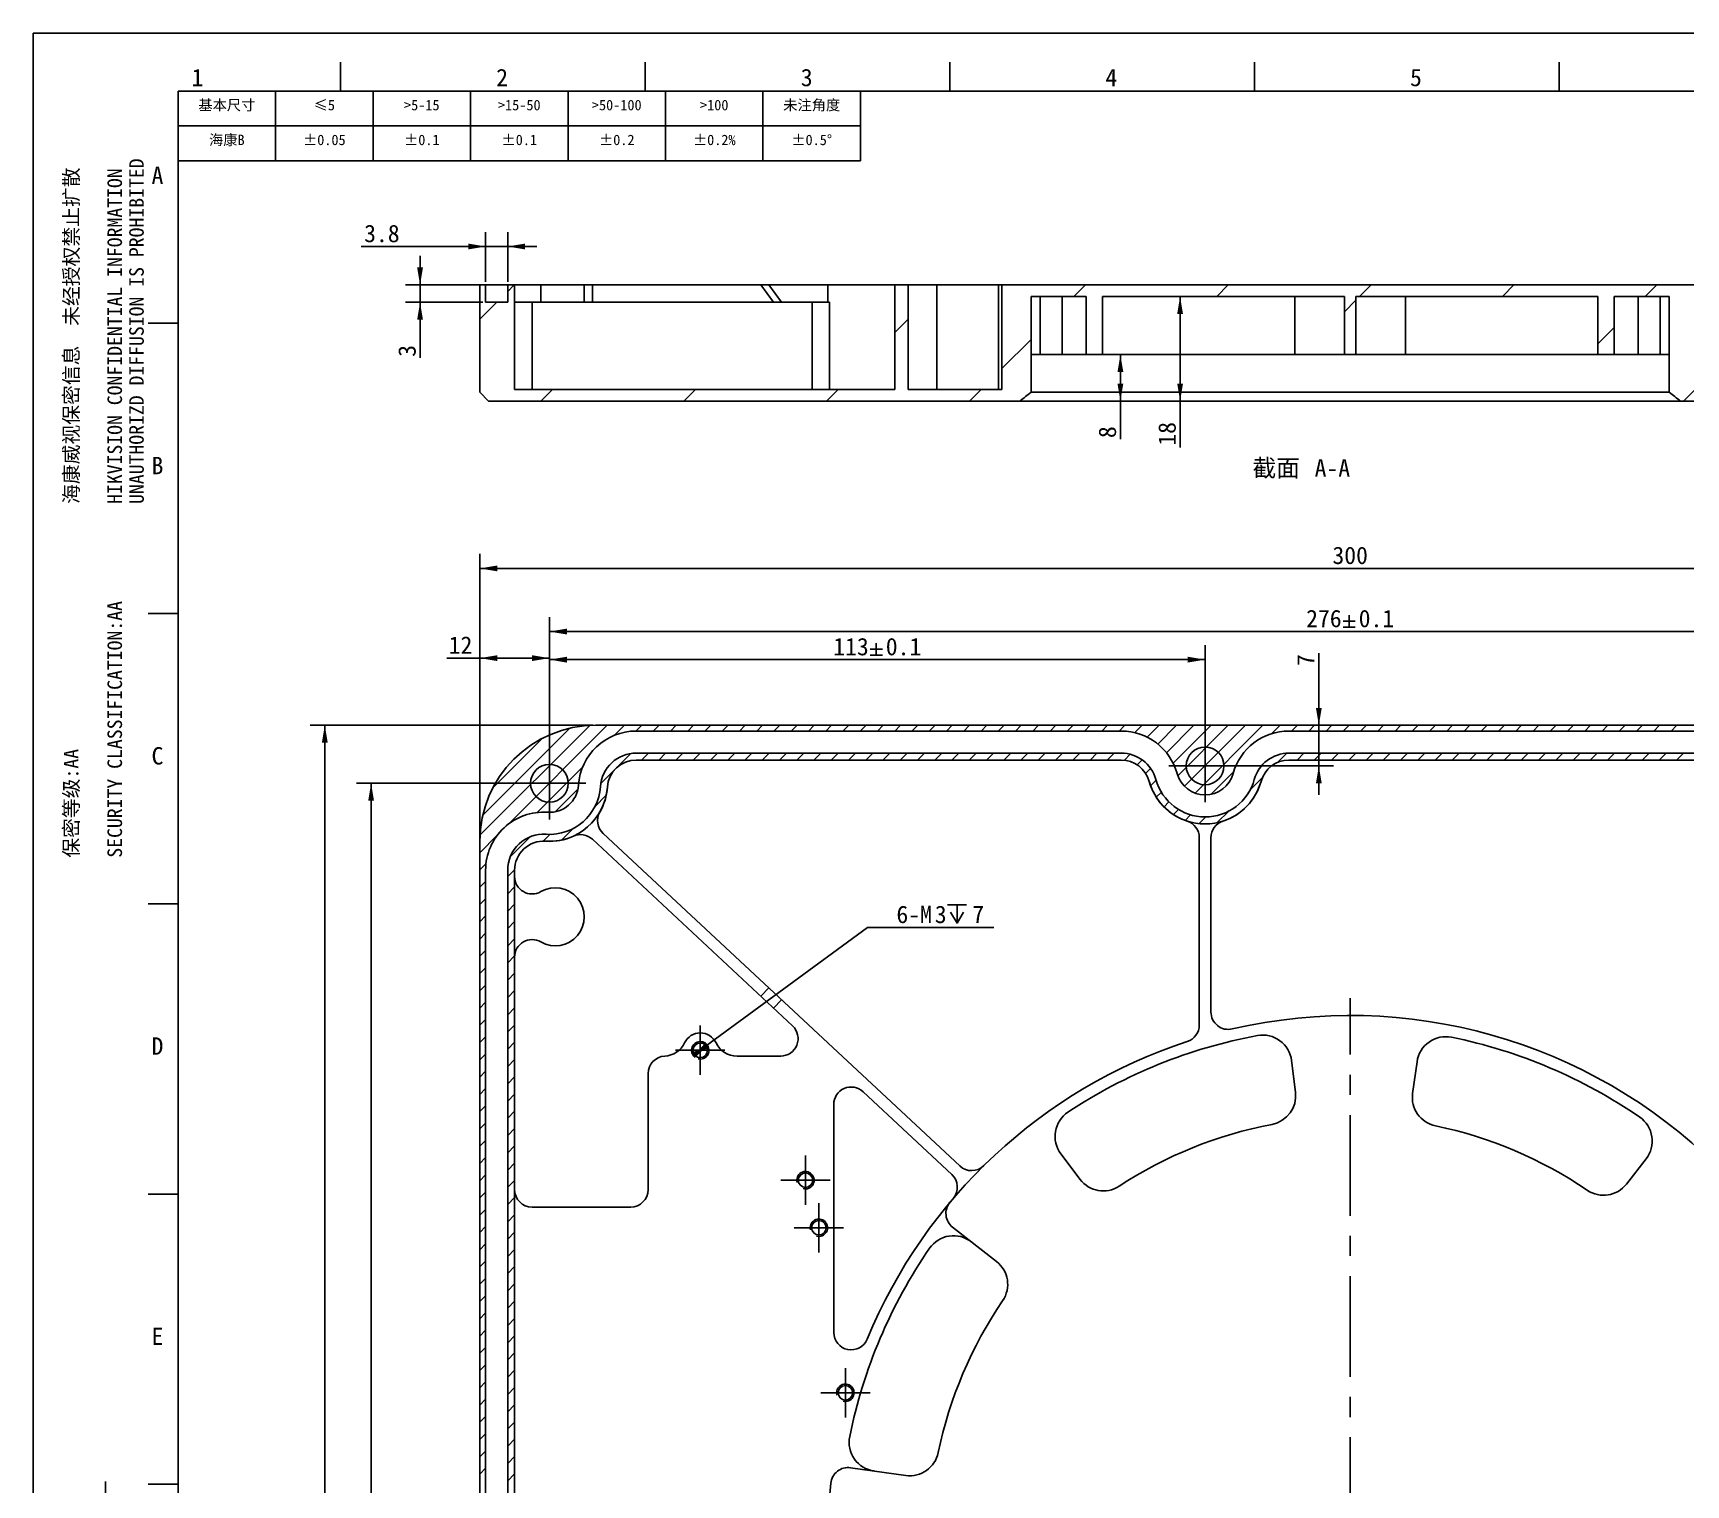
# Model space of a CAD drawing. Header units: millimetres. Extents: x 0 to 841, y 0 to 594.
# Drawn here: x 0 to 284.9, y 343.9 to 594 of the extents above; entities that cross this region are included whole.
import ezdxf
from ezdxf.enums import TextEntityAlignment as Align

# ---------------------------------------------------------------- set-up
doc = ezdxf.new("R2010")
doc.units = ezdxf.units.MM
doc.header["$LTSCALE"] = 46.255
doc.linetypes.add('CENTER', pattern=[0.6, 0.375, -0.075, 0.075, -0.075])
doc.layers.get('0').update_dxf_attribs({"linetype": 'CONTINUOUS'})
for name, color, linetype in [('03_ALL_AXES', 7, 'CONTINUOUS'), ('09_ALL_ROUNDS', 7, 'CONTINUOUS'), ('10_ALL_CHAMFER', 7, 'CONTINUOUS'), ('11_ALL_COSMETICS', 7, 'CONTINUOUS'), ('20_ALL_FEATURES', 7, 'CONTINUOUS'), ('50_ALL_DETAILS', 7, 'CONTINUOUS'), ('51__DRAFT_DIMS', 7, 'CONTINUOUS'), ('54_ALL_TABLES', 7, 'CONTINUOUS')]:
    doc.layers.add(name, color=color, linetype=linetype)
doc.styles.get("Standard").update_dxf_attribs({"font": 'simfang.ttf'})
doc.styles.add('TEXTSTYLE_2', font='simfang.ttf')
doc.dimstyles.new('DIMSTYLE_1', dxfattribs={"dimtxt": 3, "dimasz": 3, "dimexe": 2.5, "dimexo": 0.5, "dimgap": 0.75, "dimtad": 1, "dimdsep": 46, "dimtxsty": 'Standard', "dimblk": '_FILLED', "dimblk1": '_FILLED', "dimblk2": '_FILLED', "dimcen": 0.09, "dimclrt": 3, "dimazin": 2, "dimtp": 0.5, "dimtm": 0.5, "dimtfac": 1, "dimtofl": 0, "dimtmove": 0, "dimatfit": 3, "dimldrblk": '_FILLED', "dimfxl": 0, "dimtolj": 1, "dimarcsym": 0})
doc.dimstyles.new('DIMSTYLE_2', dxfattribs={"dimtxt": 3, "dimasz": 3, "dimexe": 2.5, "dimexo": 0.5, "dimgap": 0.75, "dimtad": 1, "dimdsep": 46, "dimtxsty": 'Standard', "dimblk": '_FILLED', "dimblk1": '_FILLED', "dimblk2": '_FILLED', "dimcen": 0.09, "dimclrt": 3, "dimazin": 2, "dimtp": 0.1, "dimtm": 0.1, "dimtfac": 1, "dimtofl": 0, "dimtmove": 0, "dimatfit": 3, "dimldrblk": '_FILLED', "dimfxl": 0, "dimtolj": 1, "dimarcsym": 0})
doc.dimstyles.new('DIMSTYLE_4', dxfattribs={"dimtxt": 3, "dimasz": 3, "dimexe": 2.5, "dimexo": 0.5, "dimgap": 0.75, "dimtad": 1, "dimdsep": 46, "dimtxsty": 'Standard', "dimblk": '_FILLED', "dimblk1": '_FILLED', "dimblk2": '_FILLED', "dimcen": 0.09, "dimclrt": 3, "dimazin": 2, "dimtol": 1, "dimtp": 0.1, "dimtm": 0.1, "dimtfac": 1, "dimtofl": 0, "dimtmove": 0, "dimatfit": 3, "dimldrblk": '_FILLED', "dimfxl": 0, "dimtolj": 1, "dimarcsym": 0})
doc.dimstyles.new('DIMSTYLE_5', dxfattribs={"dimtxt": 3, "dimasz": 3, "dimexe": 2.5, "dimexo": 0.5, "dimgap": 0.75, "dimtad": 1, "dimdsep": 46, "dimtxsty": 'Standard', "dimblk": '_FILLED', "dimblk1": '_FILLED', "dimblk2": '_FILLED', "dimcen": 0.09, "dimclrt": 3, "dimazin": 2, "dimtp": 0.2, "dimtm": 0.2, "dimtfac": 1, "dimtofl": 0, "dimtmove": 0, "dimatfit": 3, "dimldrblk": '_FILLED', "dimfxl": 0, "dimtolj": 1, "dimarcsym": 0})
doc.dimstyles.new('DIMSTYLE_7', dxfattribs={"dimtxt": 3, "dimasz": 3, "dimexe": 2.5, "dimexo": 0.5, "dimtad": 1, "dimdsep": 46, "dimtxsty": 'Standard', "dimblk": '_FILLED', "dimblk1": '_FILLED', "dimblk2": '_FILLED', "dimcen": 0.09, "dimclrt": 3, "dimazin": 2, "dimtp": 0.1, "dimtm": 0.1, "dimtfac": 1, "dimtmove": 0, "dimatfit": 2, "dimldrblk": '_FILLED', "dimfxl": 0, "dimtolj": 1, "dimarcsym": 0})

# ---------------------------------------------------------------- blocks, each defined once
blk = doc.blocks.new('_FILLED')
at = {"color": 0, "linetype": 'ByBlock'}
blk.add_solid([(0, 0), (-1, 0.167), (-1, -0.167)], dxfattribs=at)
blk = doc.blocks.new('*D2')
at = {"layer": '51__DRAFT_DIMS', "color": 4}
for p, q in [((77, 455.26), (77, 504.28)), ((377, 455.26), (377, 504.28)), ((77, 501.78), (227, 501.78)), ((377, 501.78), (227, 501.78))]:
    blk.add_line(p, q, dxfattribs=at)
at = {"layer": '51__DRAFT_DIMS', "color": 4, "xscale": 3, "yscale": 3, "zscale": 3, "rotation": 180}
blk.add_blockref('_FILLED', (77, 501.78), dxfattribs=at)
at = {"layer": '51__DRAFT_DIMS', "color": 4, "xscale": 3, "yscale": 3, "zscale": 3}
blk.add_blockref('_FILLED', (377, 501.78), dxfattribs=at)
at = {"layer": '51__DRAFT_DIMS', "color": 3}
blk.add_text('300', height=3, dxfattribs=at).set_placement((227, 502.53), align=Align.CENTER)
blk = doc.blocks.new('*D3')
at = {"layer": '51__DRAFT_DIMS', "color": 4}
for p, q in [((96.5, 474.76), (47.78, 474.76)), ((50.28, 474.76), (50.28, 334.76)), ((50.28, 194.76), (50.28, 334.76)), ((96.5, 194.76), (47.78, 194.76))]:
    blk.add_line(p, q, dxfattribs=at)
at = {"layer": '51__DRAFT_DIMS', "color": 4, "xscale": 3, "yscale": 3, "zscale": 3}
for p, rotation in [((50.28, 474.76), 90), ((50.28, 194.76), 270)]:
    blk.add_blockref('_FILLED', p, dxfattribs=dict(at, rotation=rotation))
at = {"layer": '51__DRAFT_DIMS', "color": 3}
blk.add_text('280', height=3, rotation=90, dxfattribs=at).set_placement((49.53, 334.76), align=Align.CENTER)
blk = doc.blocks.new('*D9')
at = {"layer": '51__DRAFT_DIMS', "color": 4}
for p, q in [((89, 469.4), (89, 488.56)), ((202, 473.11), (202, 488.56)), ((89, 486.06), (145.5, 486.06)), ((202, 486.06), (145.5, 486.06))]:
    blk.add_line(p, q, dxfattribs=at)
at = {"layer": '51__DRAFT_DIMS', "color": 4, "xscale": 3, "yscale": 3, "zscale": 3, "rotation": 180}
blk.add_blockref('_FILLED', (89, 486.06), dxfattribs=at)
at = {"layer": '51__DRAFT_DIMS', "color": 4, "xscale": 3, "yscale": 3, "zscale": 3}
blk.add_blockref('_FILLED', (202, 486.06), dxfattribs=at)
at = {"layer": '51__DRAFT_DIMS', "color": 3}
for s, p in [('113', (140.97, 486.81)), ('0.1', (150.03, 486.81))]:
    blk.add_text(s, height=3, dxfattribs=at).set_placement(p, align=Align.CENTER)
blk = doc.blocks.new('*D10')
at = {"layer": '51__DRAFT_DIMS', "color": 4}
for p, q in [((89, 466.9), (89, 493.4)), ((365, 470.36), (365, 493.4)), ((89, 490.9), (227, 490.9)), ((365, 490.9), (227, 490.9))]:
    blk.add_line(p, q, dxfattribs=at)
at = {"layer": '51__DRAFT_DIMS', "color": 4, "xscale": 3, "yscale": 3, "zscale": 3, "rotation": 180}
blk.add_blockref('_FILLED', (89, 490.9), dxfattribs=at)
at = {"layer": '51__DRAFT_DIMS', "color": 4, "xscale": 3, "yscale": 3, "zscale": 3}
blk.add_blockref('_FILLED', (365, 490.9), dxfattribs=at)
at = {"layer": '51__DRAFT_DIMS', "color": 3}
for s, p in [('276', (222.47, 491.65)), ('0.1', (231.53, 491.65))]:
    blk.add_text(s, height=3, dxfattribs=at).set_placement(p, align=Align.CENTER)
blk = doc.blocks.new('*D11')
at = {"layer": '51__DRAFT_DIMS', "color": 4}
for p, q in [((77, 455.26), (77, 488.82)), ((89, 465.26), (89, 488.82)), ((83, 486.32), (71.3, 486.32)), ((77, 486.32), (83, 486.32)), ((89, 486.32), (83, 486.32))]:
    blk.add_line(p, q, dxfattribs=at)
at = {"layer": '51__DRAFT_DIMS', "color": 4, "xscale": 3, "yscale": 3, "zscale": 3, "rotation": 180}
blk.add_blockref('_FILLED', (77, 486.32), dxfattribs=at)
at = {"layer": '51__DRAFT_DIMS', "color": 4, "xscale": 3, "yscale": 3, "zscale": 3}
blk.add_blockref('_FILLED', (89, 486.32), dxfattribs=at)
at = {"layer": '51__DRAFT_DIMS', "color": 3}
blk.add_text('12', height=3, dxfattribs=at).set_placement((75.71, 487.07), align=Align.RIGHT)
blk = doc.blocks.new('*D13')
at = {"layer": '51__DRAFT_DIMS', "color": 4}
for p, q in [((83.25, 464.76), (55.76, 464.76)), ((58.26, 464.76), (58.26, 334.76)), ((58.26, 204.76), (58.26, 334.76)), ((85.07, 204.76), (55.76, 204.76))]:
    blk.add_line(p, q, dxfattribs=at)
at = {"layer": '51__DRAFT_DIMS', "color": 4, "xscale": 3, "yscale": 3, "zscale": 3}
for p, rotation in [((58.26, 464.76), 90), ((58.26, 204.76), 270)]:
    blk.add_blockref('_FILLED', p, dxfattribs=dict(at, rotation=rotation))
at = {"layer": '51__DRAFT_DIMS', "color": 3}
for s, p in [('0.1', (57.51, 339.29)), ('260', (57.51, 330.23))]:
    blk.add_text(s, height=3, rotation=90, dxfattribs=at).set_placement(p, align=Align.CENTER)
blk = doc.blocks.new('*D15')
at = {"layer": '51__DRAFT_DIMS', "color": 4}
for p, q in [((221.6, 474.76), (221.6, 487.16)), ((221.6, 487.16), (221.6, 471.26)), ((221.6, 462.76), (221.6, 471.26)), ((206.52, 467.76), (224.1, 467.76)), ((221.6, 467.76), (221.6, 462.76))]:
    blk.add_line(p, q, dxfattribs=at)
at = {"layer": '51__DRAFT_DIMS', "color": 4, "xscale": 3, "yscale": 3, "zscale": 3}
for p, rotation in [((221.6, 474.76), 270), ((221.6, 467.76), 90)]:
    blk.add_blockref('_FILLED', p, dxfattribs=dict(at, rotation=rotation))
at = {"layer": '51__DRAFT_DIMS', "color": 3}
blk.add_text('7', height=3, rotation=90, dxfattribs=at).set_placement((220.85, 484.96))
blk = doc.blocks.new('*D30')
at = {"layer": '51__DRAFT_DIMS', "color": 4}
for p, q in [((187.4, 538.62), (187.4, 534.62)), ((187.4, 530.62), (187.4, 534.62)), ((187.4, 534.62), (187.4, 524.07))]:
    blk.add_line(p, q, dxfattribs=at)
at = {"layer": '51__DRAFT_DIMS', "color": 4, "xscale": 3, "yscale": 3, "zscale": 3}
for p, rotation in [((187.4, 538.62), 90), ((187.4, 530.62), 270)]:
    blk.add_blockref('_FILLED', p, dxfattribs=dict(at, rotation=rotation))
at = {"layer": '51__DRAFT_DIMS', "color": 3}
blk.add_text('8', height=3, rotation=90, dxfattribs=at).set_placement((186.65, 526.27), align=Align.RIGHT)
blk = doc.blocks.new('*D31')
at = {"layer": '51__DRAFT_DIMS', "color": 4}
for p, q in [((197.69, 548.62), (197.69, 539.62)), ((197.69, 530.62), (197.69, 539.62)), ((197.69, 539.62), (197.69, 522.59))]:
    blk.add_line(p, q, dxfattribs=at)
at = {"layer": '51__DRAFT_DIMS', "color": 4, "xscale": 3, "yscale": 3, "zscale": 3}
for p, rotation in [((197.69, 548.62), 90), ((197.69, 530.62), 270)]:
    blk.add_blockref('_FILLED', p, dxfattribs=dict(at, rotation=rotation))
at = {"layer": '51__DRAFT_DIMS', "color": 3}
blk.add_text('18', height=3, rotation=90, dxfattribs=at).set_placement((196.94, 527), align=Align.RIGHT)
blk = doc.blocks.new('*D32')
at = {"layer": '51__DRAFT_DIMS', "color": 4}
for p, q in [((78, 551.12), (78, 559.73)), ((81.8, 551.12), (81.8, 559.73)), ((78, 557.23), (56.57, 557.23)), ((56.57, 557.23), (79.9, 557.23)), ((86.8, 557.23), (79.9, 557.23)), ((81.8, 557.23), (86.8, 557.23))]:
    blk.add_line(p, q, dxfattribs=at)
at = {"layer": '51__DRAFT_DIMS', "color": 4, "xscale": 3, "yscale": 3, "zscale": 3}
blk.add_blockref('_FILLED', (78, 557.23), dxfattribs=at)
at = {"layer": '51__DRAFT_DIMS', "color": 4, "xscale": 3, "yscale": 3, "zscale": 3, "rotation": 180}
blk.add_blockref('_FILLED', (81.8, 557.23), dxfattribs=at)
at = {"layer": '51__DRAFT_DIMS', "color": 3}
blk.add_text('3.8', height=3, dxfattribs=at).set_placement((63.18, 557.98), align=Align.RIGHT)
blk = doc.blocks.new('*D33')
at = {"layer": '51__DRAFT_DIMS', "color": 4}
for p, q in [((66.7, 550.62), (66.7, 555.62)), ((66.7, 555.62), (66.7, 549.12)), ((77.5, 550.62), (64.2, 550.62)), ((77.5, 547.62), (64.2, 547.62)), ((66.7, 538.07), (66.7, 549.12)), ((66.7, 547.62), (66.7, 538.07))]:
    blk.add_line(p, q, dxfattribs=at)
at = {"layer": '51__DRAFT_DIMS', "color": 4, "xscale": 3, "yscale": 3, "zscale": 3}
for p, rotation in [((66.7, 550.62), 270), ((66.7, 547.62), 90)]:
    blk.add_blockref('_FILLED', p, dxfattribs=dict(at, rotation=rotation))
at = {"layer": '51__DRAFT_DIMS', "color": 3}
blk.add_text('3', height=3, rotation=90, dxfattribs=at).set_placement((65.95, 540.27), align=Align.RIGHT)
blk = doc.blocks.new('*D35')
at = {"layer": '51__DRAFT_DIMS', "color": 4}
for p, q in [((115, 418.76), (143.8, 439.93)), ((143.8, 439.93), (165.57, 439.93)), ((165.57, 439.93), (147.3, 439.93)), ((113.79, 417.87), (115, 418.76)), ((116.21, 419.65), (115, 418.76))]:
    blk.add_line(p, q, dxfattribs=at)
at = {"layer": '51__DRAFT_DIMS', "color": 4, "xscale": 3, "yscale": 3, "zscale": 3}
for p, rotation in [((116.21, 419.65), 36.3122232254), ((113.79, 417.87), 216.3122232254)]:
    blk.add_blockref('_FILLED', p, dxfattribs=dict(at, rotation=rotation))
at = {"layer": '51__DRAFT_DIMS', "color": 3}
for s, p in [('6-M', (148.8, 440.68)), ('3', (155.41, 440.68)), ('7', (161.87, 440.68))]:
    blk.add_text(s, height=3, dxfattribs=at).set_placement(p)

msp = doc.modelspace()

# ---------------------------------------------------------------- hatches: boundary and pattern name
h = msp.add_hatch()
h.set_pattern_fill('A', color=4, scale=17.405705, angle=45, style=0, pattern_type=0)
h.set_pattern_definition([(45, (0, 0), (-12.3077, 12.3077), [])])
edge = h.paths.add_edge_path()
edge.add_line((376.999, 550.618), (375.999, 550.618))
edge.add_line((376.999, 550.618), (376.999, 532.118))
edge.add_line((375.499, 530.618), (376.999, 532.118))
edge.add_line((375.499, 530.618), (368.468, 530.618))
edge.add_line((368.468, 548.618), (368.468, 530.618))
edge.add_line((368.468, 548.618), (319.029, 548.618))
edge.add_line((319.029, 548.618), (319.029, 530.618))
edge.add_line((319.029, 530.618), (283.912, 530.618))
edge.add_arc((47.884, 232.061), 380.586, 51.67141, 52.03701)
edge.add_line((282.003, 548.618), (282.003, 532.118))
edge.add_line((282.003, 548.618), (272.513, 548.618))
edge.add_line((272.513, 548.618), (272.513, 538.618))
edge.add_line((269.684, 538.618), (272.513, 538.618))
edge.add_line((269.684, 548.618), (269.684, 538.618))
edge.add_line((269.684, 548.618), (227.999, 548.618))
edge.add_line((227.999, 548.618), (227.999, 538.618))
edge.add_line((225.999, 538.618), (227.999, 538.618))
edge.add_line((225.999, 548.618), (225.999, 538.618))
edge.add_line((225.999, 548.618), (184.313, 548.618))
edge.add_line((184.313, 548.618), (184.313, 538.618))
edge.add_line((181.484, 538.618), (184.313, 538.618))
edge.add_line((181.484, 548.618), (181.484, 538.618))
edge.add_line((181.484, 548.618), (171.995, 548.618))
edge.add_line((171.995, 548.618), (171.995, 532.118))
edge.add_arc((408.163, 229.451), 383.904, 127.96457, 128.32702)
edge.add_line((170.085, 530.618), (78.499, 530.618))
edge.add_line((78.499, 530.618), (76.999, 532.118))
edge.add_line((76.999, 550.618), (76.999, 532.118))
edge.add_line((77.999, 550.618), (76.999, 550.618))
edge.add_line((77.999, 547.618), (77.999, 550.618))
edge.add_line((77.999, 547.618), (81.799, 547.618))
edge.add_line((81.799, 547.618), (81.799, 550.618))
edge.add_line((82.999, 550.618), (81.799, 550.618))
edge.add_line((82.999, 550.618), (82.999, 532.618))
edge.add_line((148.544, 532.618), (82.999, 532.618))
edge.add_line((148.544, 550.618), (148.544, 532.618))
edge.add_line((150.846, 550.618), (148.544, 550.618))
edge.add_line((150.846, 532.618), (150.846, 550.618))
edge.add_line((166.978, 532.618), (150.846, 532.618))
edge.add_line((166.978, 550.618), (166.978, 532.618))
edge.add_line((286.039, 550.618), (166.978, 550.618))
edge.add_line((286.039, 550.618), (286.039, 532.618))
edge.add_line((303.151, 532.618), (286.039, 532.618))
edge.add_line((303.151, 532.618), (303.151, 550.618))
edge.add_line((305.454, 550.618), (303.151, 550.618))
edge.add_line((305.454, 550.618), (305.454, 532.618))
edge.add_line((316.961, 532.618), (305.454, 532.618))
edge.add_line((316.961, 532.618), (316.961, 550.618))
edge.add_line((372.199, 550.618), (316.961, 550.618))
edge.add_line((372.199, 547.618), (372.199, 550.618))
edge.add_line((372.199, 547.618), (375.999, 547.618))
edge.add_line((375.999, 547.618), (375.999, 550.618))

# ---------------------------------------------------------------- linework, layer by layer
at = {"color": 7}
for p, q in [((0, 594), (0, 0)), ((841, 594), (0, 594)), ((53, 584), (53, 589)), ((105.5, 584), (105.5, 589)), ((158, 584), (158, 589)), ((210.5, 584), (210.5, 589)), ((263, 584), (263, 589)), ((25, 584), (25, 10)), ((831, 584), (25, 584)), ((76.999, 550.618), (76.999, 532.118)), ((77.999, 550.618), (76.999, 550.618)), ((77.999, 547.618), (77.999, 550.618)), ((81.799, 547.618), (81.799, 550.618)), ((82.999, 550.618), (81.799, 550.618)), ((82.999, 550.618), (82.999, 532.618)), ((94.999, 550.618), (94.999, 547.618)), ((136.999, 547.618), (136.999, 550.618)), ((136.999, 550.618), (150.846, 550.618)), ((148.544, 550.618), (148.544, 532.618)), ((150.846, 532.618), (150.846, 550.618)), ((166.403, 550.618), (286.89, 550.618)), ((166.978, 550.618), (166.978, 532.618)), ((77.999, 547.618), (81.799, 547.618)), ((171.995, 548.618), (171.995, 532.118)), ((181.484, 548.618), (171.995, 548.618)), ((173.589, 548.618), (173.589, 538.618)), ((181.484, 548.618), (181.484, 538.618)), ((184.313, 548.618), (184.313, 538.618)), ((225.999, 548.618), (184.313, 548.618)), ((225.999, 548.618), (225.999, 538.618)), ((227.999, 548.618), (227.999, 538.618)), ((269.684, 548.618), (227.999, 548.618)), ((269.684, 548.618), (269.684, 538.618)), ((282.003, 548.618), (272.513, 548.618)), ((272.513, 548.618), (272.513, 538.618)), ((280.409, 548.618), (280.409, 538.618)), ((282.003, 548.618), (282.003, 532.118)), ((19.834, 544), (24.834, 544)), ((181.484, 538.618), (217.463, 538.618)), ((225.999, 538.618), (227.999, 538.618)), ((236.534, 538.618), (272.513, 538.618)), ((78.499, 530.618), (76.999, 532.118)), ((78.499, 530.618), (322.499, 530.618)), ((148.544, 532.618), (82.999, 532.618)), ((166.978, 532.618), (150.846, 532.618)), ((282.003, 532.118), (171.995, 532.118)), ((19.834, 494), (24.834, 494)), ((19.834, 444), (24.834, 444)), ((19.834, 394), (24.834, 394)), ((12.5, 329.5), (12.5, 344.499)), ((19.834, 344), (24.834, 344))]:
    msp.add_line(p, q, dxfattribs=at)
for centre, start, end in [((407.129, 230.765), 127.96367, 128.3277), ((46.868, 230.765), 51.6723, 52.03633)]:
    msp.add_arc(centre, 382.233, start, end, dxfattribs=at)
at = {"color": 4}
for centre in [(114.999, 418.762), (133.13, 396.387), (135.435, 388.199), (139.999, 359.762)]:
    msp.add_arc(centre, 1.5, 255, 195, dxfattribs=at)
at = {"layer": '03_ALL_AXES', "color": 7}
for p, q in [((81.799, 550.618), (77.999, 550.618)), ((187.542, 473.762), (103.965, 473.762)), ((350.032, 473.762), (216.455, 473.762)), ((103.965, 469.962), (187.542, 469.962)), ((216.455, 469.962), (350.032, 469.962)), ((77.999, 449.796), (77.999, 219.729)), ((81.799, 219.729), (81.799, 449.796))]:
    msp.add_line(p, q, dxfattribs=at)
at = {"layer": '03_ALL_AXES', "color": 1, "linetype": 'CENTER'}
for p, q in [((201.999, 467.762), (201.999, 474.012)), ((88.999, 464.762), (88.999, 471.012)), ((201.999, 467.762), (195.749, 467.762)), ((201.999, 467.762), (201.999, 461.512)), ((201.999, 467.762), (208.249, 467.762)), ((88.999, 464.762), (82.749, 464.762)), ((88.999, 464.762), (88.999, 458.512)), ((88.999, 464.762), (95.249, 464.762)), ((226.999, 334.762), (226.999, 427.762)), ((114.999, 418.762), (114.999, 423.012)), ((114.999, 418.762), (110.749, 418.762)), ((114.999, 418.762), (114.999, 414.512)), ((114.999, 418.762), (119.249, 418.762)), ((133.13, 396.387), (133.13, 400.637)), ((133.13, 396.387), (128.88, 396.387)), ((133.13, 396.387), (133.13, 392.137)), ((133.13, 396.387), (137.38, 396.387)), ((135.435, 388.199), (135.435, 392.449)), ((135.435, 388.199), (131.185, 388.199)), ((135.435, 388.199), (135.435, 383.949)), ((135.435, 388.199), (139.685, 388.199)), ((139.999, 359.762), (139.999, 364.012)), ((139.999, 359.762), (135.749, 359.762)), ((139.999, 359.762), (139.999, 355.512)), ((139.999, 359.762), (144.249, 359.762))]:
    msp.add_line(p, q, dxfattribs=at)
at = {"layer": '03_ALL_AXES', "color": 7}
for centre, radius, start, end in [((103.965, 463.762), 10, 90, 176.17745), ((187.542, 463.762), 10, 15.46601, 90), ((216.455, 463.762), 10, 90, 164.53399), ((103.965, 463.762), 6.2, 90, 176.17745), ((187.542, 463.762), 6.2, 15.46601, 90), ((216.455, 463.762), 6.2, 90, 164.53399), ((88.999, 464.762), 5, 266.17745, 356.17745), ((201.999, 467.762), 8.8, 195.46601, 344.53399), ((201.999, 467.762), 5, 195.46601, 344.53399), ((88.999, 464.762), 8.8, 266.17745, 356.17745), ((87.999, 449.796), 10, 86.17745, 180), ((87.999, 449.796), 6.2, 86.17745, 180)]:
    msp.add_arc(centre, radius, start, end, dxfattribs=at)
at = {"layer": '09_ALL_ROUNDS', "color": 7}
for p, q in [((82.999, 550.618), (96.396, 550.618)), ((126.781, 550.618), (136.999, 550.618)), ((150.846, 550.618), (166.403, 550.618)), ((181.484, 538.618), (171.995, 538.618)), ((225.999, 538.618), (217.463, 538.618)), ((236.534, 538.618), (227.999, 538.618)), ((282.003, 538.618), (272.513, 538.618)), ((96.999, 474.762), (356.999, 474.762)), ((103.965, 468.762), (187.542, 468.762)), ((216.455, 468.762), (350.032, 468.762)), ((76.999, 214.762), (76.999, 454.762)), ((200.999, 423.125), (200.999, 455.393)), ((202.999, 455.393), (202.999, 425.36)), ((82.999, 448.691), (82.999, 449.796)), ((217.573, 411.524), (216.902, 416.994)), ((238.529, 416.805), (237.762, 411.348)), ((177.139, 400.929), (180.455, 396.528)), ((274.613, 395.706), (278.006, 400.049)), ((158.482, 388.293), (166.055, 382.377)), ((150.413, 345.526), (140.896, 346.863))]:
    msp.add_line(p, q, dxfattribs=at)
at = {"layer": '09_ALL_ROUNDS', "color": 4}
for p, q in [((87.499, 550.618), (87.499, 547.618)), ((155.759, 550.618), (155.759, 532.618)), ((166.403, 550.618), (166.403, 532.618)), ((177.36, 548.618), (177.36, 538.618)), ((217.463, 548.618), (217.463, 538.618)), ((236.534, 548.618), (236.534, 538.618)), ((276.637, 538.618), (276.637, 548.618))]:
    msp.add_line(p, q, dxfattribs=at)
at = {"layer": '09_ALL_ROUNDS', "color": 7}
for centre, radius, start, end in [((96.999, 454.762), 20, 90, 180), ((103.965, 463.762), 5, 90, 176.17745), ((187.542, 463.762), 5, 15.46601, 90), ((216.455, 463.762), 5, 90, 164.53399), ((201.999, 467.762), 10, 195.46601, 252.07979), ((201.999, 467.762), 10, 287.92021, 344.53399), ((88.999, 464.762), 10, 330.28049, 356.17745), ((100.289, 458.318), 3, 150.28049, 227.01731), ((94.351, 452.915), 3, 47.01731, 114.31394), ((197.999, 455.393), 3, 0, 72.07979), ((205.999, 455.393), 3, 107.92021, 180), ((87.999, 449.796), 5, 86.17745, 180), ((88.999, 464.762), 10, 266.17745, 294.31394), ((85.999, 448.691), 3, 180, 300), ((89.999, 441.762), 5, 240, 120), ((85.999, 434.834), 3, 60, 180), ((205.999, 425.36), 3, 180, 283.0503), ((226.999, 334.762), 90, 45.44779, 103.0503), ((197.999, 423.125), 3, 288.16943, 360), ((226.999, 334.762), 90, 108.16943, 157.62785), ((226.999, 334.762), 88, 100.45364, 123.54636), ((211.939, 416.385), 5, 7, 100.45364), ((243.48, 416.11), 5, 78.54636, 172), ((226.999, 334.762), 88, 55.45364, 78.54636), ((212.611, 410.915), 5, 280.69907, 7), ((242.713, 410.652), 5, 172, 258.30093), ((181.132, 403.938), 5, 123.54636, 217), ((226.999, 334.762), 72.5, 100.69907, 123.30093), ((226.999, 334.762), 72.5, 55.69907, 78.30093), ((274.066, 403.127), 5, 322, 55.45364), ((184.448, 399.537), 5, 217, 303.30093), ((270.673, 398.784), 5, 235.69907, 322), ((160.329, 390.657), 3, 140.02389, 232), ((162.977, 378.437), 5, 325.69907, 52), ((226.999, 334.762), 72.5, 145.69907, 168.30093), ((151.109, 350.477), 5, 262, 348.30093), ((140.479, 343.892), 3, 82, 173.97611)]:
    msp.add_arc(centre, radius, start, end, dxfattribs=at)
at = {"layer": '10_ALL_CHAMFER', "color": 7}
for p, q in [((96.396, 550.618), (126.781, 550.618)), ((127.612, 547.618), (125.418, 550.618)), ((126.781, 550.618), (128.976, 547.618)), ((159.708, 398.841), (98.243, 456.123)), ((130.897, 422.957), (96.396, 455.11)), ((125.418, 428.064), (126.781, 429.527)), ((127.612, 426.019), (128.976, 427.482))]:
    msp.add_line(p, q, dxfattribs=at)
at = {"layer": '11_ALL_COSMETICS', "color": 4}
for p, q in [((77.025, 455.8), (95.961, 474.735)), ((77.51, 459.258), (92.503, 474.251)), ((81.983, 457.784), (98.961, 474.762)), ((100.198, 473.026), (101.935, 474.762)), ((103.908, 473.762), (104.908, 474.762)), ((106.881, 473.762), (107.881, 474.762)), ((109.855, 473.762), (110.855, 474.762)), ((112.828, 473.762), (113.828, 474.762)), ((115.802, 473.762), (116.802, 474.762)), ((118.775, 473.762), (119.775, 474.762)), ((121.748, 473.762), (122.748, 474.762)), ((124.722, 473.762), (125.722, 474.762)), ((127.695, 473.762), (128.695, 474.762)), ((130.668, 473.762), (131.668, 474.762)), ((133.642, 473.762), (134.642, 474.762)), ((136.615, 473.762), (137.615, 474.762)), ((139.589, 473.762), (140.589, 474.762)), ((142.562, 473.762), (143.562, 474.762)), ((145.535, 473.762), (146.535, 474.762)), ((148.509, 473.762), (149.509, 474.762)), ((151.482, 473.762), (152.482, 474.762)), ((154.456, 473.762), (155.456, 474.762)), ((157.429, 473.762), (158.429, 474.762)), ((160.402, 473.762), (161.402, 474.762)), ((163.376, 473.762), (164.376, 474.762)), ((166.349, 473.762), (167.349, 474.762)), ((169.322, 473.762), (170.322, 474.762)), ((172.296, 473.762), (173.296, 474.762)), ((175.269, 473.762), (176.269, 474.762)), ((178.243, 473.762), (179.243, 474.762)), ((181.216, 473.762), (182.216, 474.762)), ((184.189, 473.762), (185.189, 474.762)), ((187.163, 473.762), (188.163, 474.762)), ((189.863, 473.489), (191.136, 474.762)), ((192.04, 472.693), (194.109, 474.762)), ((193.846, 471.525), (197.083, 474.762)), ((195.329, 470.036), (200.056, 474.762)), ((196.491, 468.224), (203.03, 474.762)), ((197.298, 466.058), (206.003, 474.762)), ((198.452, 464.238), (208.976, 474.762)), ((200.261, 463.074), (211.95, 474.762)), ((213.466, 473.305), (214.923, 474.762)), ((216.897, 473.762), (217.897, 474.762)), ((219.87, 473.762), (220.87, 474.762)), ((222.843, 473.762), (223.843, 474.762)), ((225.817, 473.762), (226.817, 474.762)), ((228.79, 473.762), (229.79, 474.762)), ((231.763, 473.762), (232.763, 474.762)), ((234.737, 473.762), (235.737, 474.762)), ((237.71, 473.762), (238.71, 474.762)), ((240.684, 473.762), (241.684, 474.762)), ((243.657, 473.762), (244.657, 474.762)), ((246.63, 473.762), (247.63, 474.762)), ((249.604, 473.762), (250.604, 474.762)), ((252.577, 473.762), (253.577, 474.762)), ((255.551, 473.762), (256.551, 474.762)), ((258.524, 473.762), (259.524, 474.762)), ((261.497, 473.762), (262.497, 474.762)), ((264.471, 473.762), (265.471, 474.762)), ((267.444, 473.762), (268.444, 474.762)), ((270.417, 473.762), (271.417, 474.762)), ((273.391, 473.762), (274.391, 474.762)), ((276.364, 473.762), (277.364, 474.762)), ((279.338, 473.762), (280.338, 474.762)), ((282.311, 473.762), (283.311, 474.762)), ((79.239, 463.961), (87.8, 472.522)), ((86.908, 459.736), (94.702, 467.53)), ((97.84, 464.721), (103.007, 469.888)), ((104.855, 468.762), (106.055, 469.962)), ((107.828, 468.762), (109.028, 469.962)), ((110.802, 468.762), (112.002, 469.962)), ((113.775, 468.762), (114.975, 469.962)), ((116.748, 468.762), (117.948, 469.962)), ((119.722, 468.762), (120.922, 469.962)), ((122.695, 468.762), (123.895, 469.962)), ((125.668, 468.762), (126.868, 469.962)), ((128.642, 468.762), (129.842, 469.962)), ((131.615, 468.762), (132.815, 469.962)), ((134.589, 468.762), (135.789, 469.962)), ((137.562, 468.762), (138.762, 469.962)), ((140.535, 468.762), (141.735, 469.962)), ((143.509, 468.762), (144.709, 469.962)), ((146.482, 468.762), (147.682, 469.962)), ((149.456, 468.762), (150.656, 469.962)), ((152.429, 468.762), (153.629, 469.962)), ((155.402, 468.762), (156.602, 469.962)), ((158.376, 468.762), (159.576, 469.962)), ((161.349, 468.762), (162.549, 469.962)), ((164.322, 468.762), (165.522, 469.962)), ((167.296, 468.762), (168.496, 469.962)), ((170.269, 468.762), (171.469, 469.962)), ((173.243, 468.762), (174.443, 469.962)), ((176.216, 468.762), (177.416, 469.962)), ((179.189, 468.762), (180.389, 469.962)), ((182.163, 468.762), (183.363, 469.962)), ((185.136, 468.762), (186.336, 469.962)), ((188.08, 468.733), (189.108, 469.761)), ((190.272, 467.951), (191.135, 468.815)), ((191.752, 466.459), (192.617, 467.323)), ((214.45, 468.343), (216.057, 469.95)), ((217.843, 468.762), (219.043, 469.962)), ((220.817, 468.762), (222.017, 469.962)), ((223.79, 468.762), (224.99, 469.962)), ((226.763, 468.762), (227.963, 469.962)), ((229.737, 468.762), (230.937, 469.962)), ((232.71, 468.762), (233.91, 469.962)), ((235.684, 468.762), (236.884, 469.962)), ((238.657, 468.762), (239.857, 469.962)), ((241.63, 468.762), (242.83, 469.962)), ((244.604, 468.762), (245.804, 469.962)), ((247.577, 468.762), (248.777, 469.962)), ((250.551, 468.762), (251.751, 469.962)), ((253.524, 468.762), (254.724, 469.962)), ((256.497, 468.762), (257.697, 469.962)), ((259.471, 468.762), (260.671, 469.962)), ((262.444, 468.762), (263.644, 469.962)), ((265.417, 468.762), (266.617, 469.962)), ((268.391, 468.762), (269.591, 469.962)), ((271.364, 468.762), (272.564, 469.962)), ((274.338, 468.762), (275.538, 469.962)), ((277.311, 468.762), (278.511, 469.962)), ((280.284, 468.762), (281.484, 469.962)), ((283.258, 468.762), (284.458, 469.962)), ((192.604, 464.336), (193.554, 465.287)), ((203.031, 462.87), (206.913, 466.752)), ((209.802, 463.694), (211.875, 465.768)), ((90.012, 459.866), (93.895, 463.749)), ((96.818, 460.726), (98.781, 462.689)), ((193.59, 462.35), (194.461, 463.221)), ((194.916, 460.702), (195.765, 461.551)), ((196.559, 459.371), (197.429, 460.242)), ((198.54, 458.379), (199.489, 459.328)), ((200.952, 457.817), (202.097, 458.963)), ((204.091, 457.984), (206.067, 459.959)), ((76.999, 452.8), (80.011, 455.812)), ((87.914, 454.795), (89.082, 455.963)), ((91.072, 454.98), (93.035, 456.943)), ((82.241, 452.095), (85.699, 455.554)), ((76.999, 449.826), (78.058, 450.886)), ((76.999, 446.853), (77.999, 447.853)), ((81.799, 448.68), (82.999, 449.88)), ((76.999, 443.88), (77.999, 444.88)), ((81.799, 445.706), (82.999, 446.906)), ((76.999, 440.906), (77.999, 441.906)), ((81.799, 442.733), (82.999, 443.933)), ((76.999, 437.933), (77.999, 438.933)), ((81.799, 439.759), (82.999, 440.959)), ((76.999, 434.959), (77.999, 435.959)), ((81.799, 436.786), (82.999, 437.986)), ((81.799, 433.813), (82.999, 435.013)), ((76.999, 431.986), (77.999, 432.986)), ((81.799, 430.839), (82.999, 432.039)), ((76.999, 429.013), (77.999, 430.013)), ((81.799, 427.866), (82.999, 429.066)), ((76.999, 426.039), (77.999, 427.039)), ((81.799, 424.893), (82.999, 426.093)), ((76.999, 423.066), (77.999, 424.066)), ((81.799, 421.919), (82.999, 423.119)), ((76.999, 420.093), (77.999, 421.093)), ((81.799, 418.946), (82.999, 420.146)), ((76.999, 417.119), (77.999, 418.119)), ((81.799, 415.972), (82.999, 417.172)), ((76.999, 414.146), (77.999, 415.146)), ((81.799, 412.999), (82.999, 414.199)), ((76.999, 411.172), (77.999, 412.172)), ((81.799, 410.026), (82.999, 411.226)), ((76.999, 408.199), (77.999, 409.199)), ((81.799, 407.052), (82.999, 408.252)), ((76.999, 405.226), (77.999, 406.226)), ((81.799, 404.079), (82.999, 405.279)), ((76.999, 402.252), (77.999, 403.252)), ((81.799, 401.105), (82.999, 402.305)), ((76.999, 399.279), (77.999, 400.279)), ((81.799, 398.132), (82.999, 399.332)), ((76.999, 396.305), (77.999, 397.305)), ((81.799, 395.159), (82.999, 396.359)), ((76.999, 393.332), (77.999, 394.332)), ((81.799, 392.185), (82.999, 393.385)), ((76.999, 390.359), (77.999, 391.359)), ((81.799, 389.212), (82.999, 390.412)), ((76.999, 387.385), (77.999, 388.385)), ((81.799, 386.239), (82.999, 387.439)), ((76.999, 384.412), (77.999, 385.412)), ((76.999, 381.439), (77.999, 382.439)), ((81.799, 383.265), (82.999, 384.465)), ((76.999, 378.465), (77.999, 379.465)), ((81.799, 380.292), (82.999, 381.492)), ((76.999, 375.492), (77.999, 376.492)), ((81.799, 377.318), (82.999, 378.518)), ((76.999, 372.518), (77.999, 373.518)), ((81.799, 374.345), (82.999, 375.545)), ((76.999, 369.545), (77.999, 370.545)), ((81.799, 371.372), (82.999, 372.572)), ((76.999, 366.572), (77.999, 367.572)), ((81.799, 368.398), (82.999, 369.598)), ((81.799, 365.425), (82.999, 366.625)), ((76.999, 363.598), (77.999, 364.598)), ((81.799, 362.451), (82.999, 363.651)), ((76.999, 360.625), (77.999, 361.625)), ((81.799, 359.478), (82.999, 360.678)), ((76.999, 357.651), (77.999, 358.651)), ((81.799, 356.505), (82.999, 357.705)), ((76.999, 354.678), (77.999, 355.678)), ((81.799, 353.531), (82.999, 354.731)), ((76.999, 351.705), (77.999, 352.705)), ((81.799, 350.558), (82.999, 351.758)), ((76.999, 348.731), (77.999, 349.731)), ((81.799, 347.585), (82.999, 348.785)), ((76.999, 345.758), (77.999, 346.758)), ((81.799, 344.611), (82.999, 345.811))]:
    msp.add_line(p, q, dxfattribs=at)
at = {"layer": '11_ALL_COSMETICS', "color": 7}
for p, q in [((96.999, 474.762), (356.999, 474.762)), ((187.542, 473.762), (103.965, 473.762)), ((350.032, 473.762), (216.455, 473.762)), ((103.965, 469.962), (187.542, 469.962)), ((103.965, 468.762), (187.542, 468.762)), ((216.455, 469.962), (350.032, 469.962)), ((216.455, 468.762), (350.032, 468.762)), ((76.999, 214.762), (76.999, 454.762)), ((77.999, 449.796), (77.999, 219.729)), ((81.799, 219.729), (81.799, 449.796)), ((82.999, 219.729), (82.999, 449.796))]:
    msp.add_line(p, q, dxfattribs=at)
for centre, radius, start, end in [((96.999, 454.762), 20, 90, 180), ((103.965, 463.762), 10, 90, 176.17745), ((187.542, 463.762), 10, 15.46601, 90), ((216.455, 463.762), 10, 90, 164.53399), ((103.965, 463.762), 6.2, 90, 176.17745), ((103.965, 463.762), 5, 90, 176.17745), ((187.542, 463.762), 6.2, 15.46601, 90), ((187.542, 463.762), 5, 15.46601, 90), ((216.455, 463.762), 6.2, 90, 164.53399), ((216.455, 463.762), 5, 90, 164.53399), ((88.999, 464.762), 5, 266.17745, 356.17745), ((201.999, 467.762), 10, 195.46601, 344.53399), ((201.999, 467.762), 8.8, 195.46601, 344.53399), ((201.999, 467.762), 5, 195.46601, 344.53399), ((88.999, 464.762), 10, 266.17745, 356.17745), ((88.999, 464.762), 8.8, 266.17745, 356.17745), ((87.999, 449.796), 10, 86.17745, 180), ((87.999, 449.796), 6.2, 86.17745, 180), ((87.999, 449.796), 5, 86.17745, 180)]:
    msp.add_arc(centre, radius, start, end, dxfattribs=at)
at = {"layer": '20_ALL_FEATURES', "color": 4}
for p, q in [((96.396, 550.618), (96.396, 547.618)), ((85.999, 547.618), (85.999, 532.618)), ((134.262, 532.618), (134.262, 547.618)), ((137.254, 532.618), (137.254, 547.618))]:
    msp.add_line(p, q, dxfattribs=at)
at = {"layer": '20_ALL_FEATURES', "color": 7}
for p, q in [((82.999, 547.618), (137.254, 547.618)), ((82.999, 234.691), (82.999, 434.834)), ((128.852, 417.762), (121.323, 417.762)), ((105.999, 414.762), (105.999, 394.762)), ((143.044, 411.637), (158.345, 397.377)), ((137.999, 370.16), (137.999, 409.442)), ((102.999, 391.762), (85.999, 391.762))]:
    msp.add_line(p, q, dxfattribs=at)
for centre, radius in [((201.999, 467.762), 3.25), ((88.999, 464.762), 3.25), ((114.999, 418.762), 1.25), ((133.13, 396.387), 1.25), ((135.435, 388.199), 1.25), ((139.999, 359.762), 1.25)]:
    msp.add_circle(centre, radius, dxfattribs=at)
for centre, radius, start, end in [((114.999, 418.762), 3, 25.37693, 154.69279), ((128.852, 420.762), 3, 270, 47.01731), ((108.67, 421.755), 4, 272.68735, 334.69279), ((121.323, 421.762), 4, 205.37693, 270), ((108.999, 414.762), 3, 92.68735, 180), ((140.999, 409.442), 3, 47.01731, 180), ((161.754, 401.035), 3, 227.01731, 314.55221), ((156.299, 395.183), 3, 319.48241, 47.01731), ((85.999, 394.762), 3, 180, 270), ((102.999, 394.762), 3, 270, 360), ((226.999, 334.762), 88, 145.45364, 168.54636), ((158.634, 381.829), 5, 52, 145.45364), ((140.999, 370.16), 3, 180, 337.62785), ((145.651, 351.244), 5, 168.54636, 262), ((226.999, 334.762), 90, 173.97611, 276.79282)]:
    msp.add_arc(centre, radius, start, end, dxfattribs=at)
at = {"layer": '51__DRAFT_DIMS', "color": 3}
for p, q in [((226.824, 493.747), (226.824, 491.647)), ((225.774, 492.697), (227.874, 492.697)), ((225.774, 491.647), (227.874, 491.647)), ((144.274, 487.859), (146.374, 487.859)), ((145.324, 488.909), (145.324, 486.809)), ((144.274, 486.809), (146.374, 486.809)), ((157.617, 443.807), (160.867, 443.807)), ((159.242, 443.807), (159.242, 440.682))]:
    msp.add_line(p, q, dxfattribs=at)
msp.add_lwpolyline([(158.117, 442.557), (159.242, 440.682), (160.367, 442.557)], dxfattribs=at)
at = {"layer": '51__DRAFT_DIMS', "color": 4}
msp.add_arc((114.999, 418.762), 1.5, 180, 234.74717, dxfattribs=at)
at = {"layer": '54_ALL_TABLES', "color": 4}
for p, q in [((25, 584), (142.6, 584)), ((25, 584), (25, 572)), ((41.8, 584), (41.8, 572)), ((58.6, 584), (58.6, 572)), ((75.4, 584), (75.4, 572)), ((92.2, 584), (92.2, 572)), ((109, 584), (109, 572)), ((125.8, 584), (125.8, 572)), ((142.6, 584), (142.6, 572)), ((25, 578), (142.6, 578)), ((25, 572), (142.6, 572))]:
    msp.add_line(p, q, dxfattribs=at)

# ---------------------------------------------------------------- texts
at = {"color": 3, "style": 'TEXTSTYLE_2'}
for s, p in [('1', (27.319, 584.847)), ('2', (79.819, 584.847)), ('3', (132.319, 584.847)), ('4', (184.819, 584.847)), ('5', (237.319, 584.847)), ('A', (20.422, 567.993)), ('B', (20.422, 517.993)), ('C', (20.422, 467.993)), ('D', (20.422, 417.993)), ('E', (20.422, 367.993))]:
    msp.add_text(s, height=3, dxfattribs=at).set_placement(p)
at = {"color": 3}
for s, p in [('海康威视保密信息  未经授权禁止扩散', (7.828, 512.883)), ('HIKVISION CONFIDENTIAL INFORMATION    ', (15.328, 512.883)), ('UNAUTHORIZD DIFFUSION IS PROHIBITED', (19.078, 512.883)), ('SECURITY CLASSIFICATION:AA', (15.328, 451.942)), ('保密等级:AA', (7.828, 451.942))]:
    msp.add_text(s, height=2.5, rotation=90, dxfattribs=at).set_placement(p)
at = {"layer": '50_ALL_DETAILS', "color": 3}
for s, p in [('截面 ', (220.389, 517.569)), ('A-A', (226.999, 517.569))]:
    msp.add_text(s, height=3, dxfattribs=at).set_placement(p, align=Align.RIGHT)
at = {"layer": '54_ALL_TABLES', "color": 3}
for s, p in [('基本尺寸', (33.4, 580.7)), ('≤5', (50.2, 580.7)), ('>5-15', (67, 580.7)), ('>15-50', (83.8, 580.7)), ('>50-100', (100.6, 580.7)), ('>100', (117.4, 580.7)), ('未注角度', (134.2, 580.7)), ('海康B', (33.4, 574.7)), ('±0.05', (50.2, 574.7)), ('±0.1', (67, 574.7)), ('±0.1', (83.8, 574.7)), ('±0.2', (100.6, 574.7)), ('±0.2%', (117.4, 574.7)), ('±0.5°', (134.2, 574.7))]:
    msp.add_text(s, height=1.8, dxfattribs=at).set_placement(p, align=Align.CENTER)

# ---------------------------------------------------------------- dimensions: what is measured, and where the dimension line sits
at = {"layer": '51__DRAFT_DIMS', "color": 4}
for base, p1, p2, dimstyle, picture, middle in [((81.799, 557.233), (77.999, 550.618), (81.799, 550.618), 'DIMSTYLE_2', '*D32', (59.844, 557.233)), ((376.999, 501.775), (76.999, 454.762), (376.999, 454.762), 'DIMSTYLE_1', '*D2', (226.987, 501.775)), ((364.999, 490.897), (88.999, 466.403), (364.999, 469.856), 'DIMSTYLE_4', '*D10', (226.999, 490.897)), ((201.999, 486.059), (88.999, 468.895), (201.999, 472.606), 'DIMSTYLE_4', '*D9', (145.499, 486.059))]:
    dim = msp.add_linear_dim(base=base, p1=p1, p2=p2, dimstyle=dimstyle, dxfattribs=at)
    dim.commit()
    dim.dimension.update_dxf_attribs({"geometry": picture, "text_midpoint": middle, "dimtype": 160})
for base, p1, p2, angle, dimstyle, picture, middle in [((66.7, 547.618), (77.999, 550.618), (77.999, 547.618), 270, 'DIMSTYLE_2', '*D33', (66.7, 539.138)), ((197.687, 530.618), (184.313, 548.618), (226.999, 530.618), 270, 'DIMSTYLE_5', '*D31', (197.687, 524.889)), ((187.399, 538.618), (156.499, 530.618), (181.585, 538.618), 90, 'DIMSTYLE_5', '*D30', (187.399, 525.114)), ((76.999, 486.325), (88.999, 464.762), (76.999, 454.762), 180, 'DIMSTYLE_5', '*D11', (73.588, 486.325)), ((221.601, 474.762), (206.021, 467.762), (96.999, 474.762), 90, 'DIMSTYLE_5', '*D15', (221.601, 486.039)), ((50.275, 194.762), (96.999, 474.762), (96.999, 194.762), 270, 'DIMSTYLE_1', '*D3', (50.275, 334.733)), ((58.263, 204.762), (83.746, 464.762), (85.574, 204.762), 270, 'DIMSTYLE_4', '*D13', (58.263, 334.762))]:
    dim = msp.add_linear_dim(base=base, p1=p1, p2=p2, angle=angle, dimstyle=dimstyle, dxfattribs=at)
    dim.commit()
    dim.dimension.update_dxf_attribs({"geometry": picture, "text_midpoint": middle, "dimtype": 160})
dim = msp.add_diameter_dim_2p(p1=(116.207, 419.651), p2=(113.79, 417.874), text='6-M<>{\\fgdt;x}7', dimstyle='DIMSTYLE_7', override={"dimtih": 1, "dimtoh": 1, "dimpost": '<>'}, dxfattribs=at)
dim.commit()
dim.dimension.update_dxf_attribs({"geometry": '*D35', "text_midpoint": (156.437, 442.182), "dimtype": 163})

doc.saveas('drawing.dxf')
